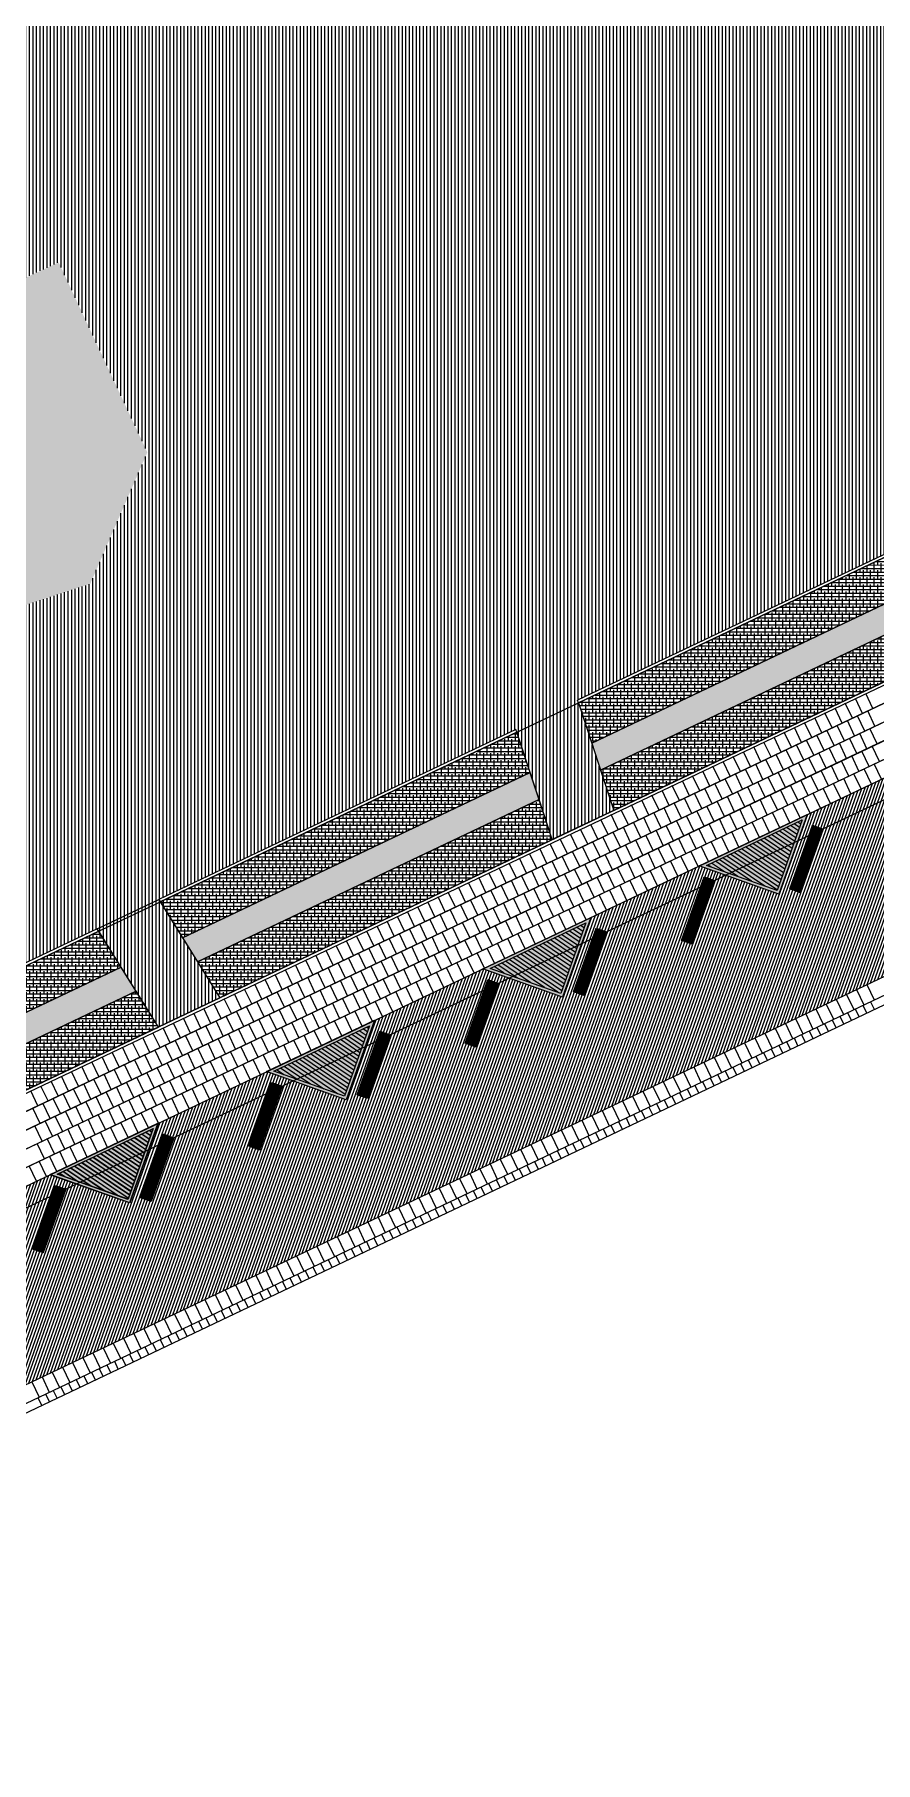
# Model space of a CAD drawing. Header units: metres. Extents: x 679599 to 680028, y 2748524 to 2748840.
# Drawn here: x 679694.9 to 679724.7, y 2748523.6 to 2748584.9 of the extents above; entities that cross this region are included whole.
import ezdxf

# ---------------------------------------------------------------- set-up
doc = ezdxf.new("R2010")
doc.units = ezdxf.units.M
doc.header["$LTSCALE"] = 5
doc.layers.add('00-AUX', color=2, linetype='Continuous', plot=False)
doc.layers.add('00-AUX Tree Pit', color=2, linetype='Continuous', plot=False)
for name, color, linetype, lineweight, plot in [('02-L-B-Barrier Curb', 210, 'Continuous', 5, False), ('02-L-B-Channel', 140, 'Continuous', 5, False), ('02-L-B-Curb', 11, 'Continuous', 5, False)]:
    doc.layers.add(name, color=color, linetype=linetype, lineweight=lineweight, plot=plot)
doc.layers.add('02-L-B-Flat Bar', color=181, linetype='Continuous', lineweight=5)
doc.layers.add('04-BK-Tree Pit', color=6, linetype='Continuous', lineweight=5)
for name, color, linetype, lineweight, true_color in [('02-L-Joints-Paviment_07_Precast Concrete Blocks 60X40', 7, 'Continuous', 5, 0x999999), ('03-TR-Pavement_02_Sealed Gravel', 7, 'Continuous', 5, 0x38321e), ('03-TR-Pavement_06_Concrete Slab in situ', 7, 'Continuous', 9, 0xf7f7f7), ('03-TR-Pavement_07_Precast Concrete Blocks 20X10', 7, 'Continuous', 5, 0x999999), ('03-TR-Pavement_07_Precast Concrete Blocks 60X40', 7, 'Continuous', 5, 0x999999), ('03-TR-Pavement_07_Precast irregular Concrete Blocks', 7, 'Continuous', 5, 0xb3b3b3)]:
    doc.layers.add(name, color=color, linetype=linetype, lineweight=lineweight, true_color=true_color)
doc.layers.add('03-TR-Pavement_00_Dry Swale', color=7, linetype='Continuous', true_color=0x6e5d3a)
doc.layers.add('03-TR-Tree Pit_White', color=7, linetype='Continuous', true_color=0xfcfcfc)
doc.layers.add('03-TR-Tree Pit_Green', color=46, linetype='Continuous')
pattern_1 = [(90, (652974.11672, 2717198.73223), (-0.1247775, 0), [])]

# ---------------------------------------------------------------- blocks, each defined once
blk = doc.blocks.new('*U3')
at = {"layer": '02-L-B-Channel'}
blk.add_lwpolyline([(0, -0.301), (0, 0)], dxfattribs=at)
blk = doc.blocks.new('*U4')
at = {"layer": '02-L-B-Channel', "color": 0, "linetype": 'ByBlock', "lineweight": -2, "transparency": 16777216, "rotation": 205.4480529310802}
for p in [(679723.865, 2748549.924), (679724.136, 2748550.053), (679724.406, 2748550.182), (679724.677, 2748550.31), (679722.51, 2748549.279), (679722.781, 2748549.408), (679723.052, 2748549.537), (679723.323, 2748549.666), (679723.594, 2748549.795), (679721.156, 2748548.635), (679721.427, 2748548.764), (679721.697, 2748548.892), (679721.968, 2748549.021), (679722.239, 2748549.15), (679719.801, 2748547.99), (679720.072, 2748548.119), (679720.343, 2748548.248), (679720.614, 2748548.377), (679720.885, 2748548.506), (679718.718, 2748547.474), (679718.989, 2748547.603), (679719.259, 2748547.732), (679719.53, 2748547.861), (679717.363, 2748546.83), (679717.634, 2748546.959), (679717.905, 2748547.088), (679718.176, 2748547.217), (679718.447, 2748547.346), (679716.009, 2748546.185), (679716.28, 2748546.314), (679716.551, 2748546.443), (679716.821, 2748546.572), (679717.092, 2748546.701), (679714.654, 2748545.541), (679714.925, 2748545.67), (679715.196, 2748545.799), (679715.467, 2748545.928), (679715.738, 2748546.056), (679713.571, 2748545.025), (679713.842, 2748545.154), (679714.112, 2748545.283), (679714.383, 2748545.412), (679712.216, 2748544.381), (679712.487, 2748544.51), (679712.758, 2748544.638), (679713.029, 2748544.767), (679713.3, 2748544.896), (679710.862, 2748543.736), (679711.133, 2748543.865), (679711.404, 2748543.994), (679711.674, 2748544.123), (679711.945, 2748544.252), (679709.507, 2748543.092), (679709.778, 2748543.22), (679710.049, 2748543.349), (679710.32, 2748543.478), (679710.591, 2748543.607), (679708.424, 2748542.576), (679708.695, 2748542.705), (679708.966, 2748542.834), (679709.236, 2748542.963), (679707.069, 2748541.931), (679707.34, 2748542.06), (679707.611, 2748542.189), (679707.882, 2748542.318), (679708.153, 2748542.447), (679705.715, 2748541.287), (679705.986, 2748541.416), (679706.257, 2748541.545), (679706.527, 2748541.674), (679706.798, 2748541.802), (679704.36, 2748540.642), (679704.631, 2748540.771), (679704.902, 2748540.9), (679705.173, 2748541.029), (679705.444, 2748541.158), (679703.277, 2748540.127), (679703.548, 2748540.256), (679703.819, 2748540.385), (679704.089, 2748540.513), (679701.922, 2748539.482), (679702.193, 2748539.611), (679702.464, 2748539.74), (679702.735, 2748539.869), (679703.006, 2748539.998), (679700.568, 2748538.838), (679700.839, 2748538.967), (679701.11, 2748539.095), (679701.381, 2748539.224), (679701.651, 2748539.353), (679699.213, 2748538.193), (679699.484, 2748538.322), (679699.755, 2748538.451), (679700.026, 2748538.58), (679700.297, 2748538.709), (679697.859, 2748537.549), (679698.13, 2748537.677), (679698.401, 2748537.806), (679698.672, 2748537.935), (679698.943, 2748538.064), (679696.775, 2748537.033), (679697.046, 2748537.162), (679697.317, 2748537.291), (679697.588, 2748537.42), (679695.421, 2748536.388), (679695.692, 2748536.517), (679695.963, 2748536.646), (679696.234, 2748536.775), (679696.504, 2748536.904), (679695.15, 2748536.259)]:
    blk.add_blockref('*U3', p, dxfattribs=at)
blk = doc.blocks.new('Alcorque Parking 8m2')
at = {"layer": '03-TR-Tree Pit_Green', "ltscale": 0.3}
h = blk.add_hatch(dxfattribs=at)
h.set_pattern_fill('ANSI31', color=256, scale=0.04, angle=40)
h.set_pattern_definition([(85, (-679726.04474, -2748720.75428), (-0.1265167266577, 0.011068779329), [])])
h.paths.add_polyline_path([(-1.079, -0.384), (2.316, 1.231), (-0.189, 2.121)])
at = {"layer": '03-TR-Tree Pit_White'}
h = blk.add_hatch(color=256, dxfattribs=at)
h.dxf.hatch_style = 1
h.paths.add_polyline_path([(-1.254, -0.578), (2.577, 1.245), (-0.25, 2.249)])
at = {"layer": '02-L-B-Curb'}
blk.add_lwpolyline([(2.577, 1.245), (-0.25, 2.249), (-1.254, -0.578)], close=True, dxfattribs=at)
at = {"layer": '02-L-B-Curb', "color": 6}
blk.add_lwpolyline([(2.316, 1.231), (-0.189, 2.121), (-1.079, -0.384)], close=True, dxfattribs=at)
blk = doc.blocks.new('*U27')
at = {"layer": '02-L-Joints-Paviment_07_Precast Concrete Blocks 60X40'}
blk.add_line((0, -0.6), (0, 0), dxfattribs=at)
blk = doc.blocks.new('*U28')
at = {"layer": '02-L-Joints-Paviment_07_Precast Concrete Blocks 60X40', "color": 0, "linetype": 'ByBlock', "lineweight": -2, "transparency": 16777216, "rotation": 205.44819555251}
for p in [(679723.957, 2748550.3), (679724.318, 2748550.472), (679724.679, 2748550.644), (679722.512, 2748549.612), (679722.873, 2748549.784), (679723.234, 2748549.956), (679723.595, 2748550.128), (679721.428, 2748549.097), (679721.79, 2748549.269), (679722.151, 2748549.44), (679719.984, 2748548.409), (679720.345, 2748548.581), (679720.706, 2748548.753), (679721.067, 2748548.925), (679718.539, 2748547.722), (679718.9, 2748547.894), (679719.261, 2748548.065), (679719.622, 2748548.237), (679717.455, 2748547.206), (679717.816, 2748547.378), (679718.178, 2748547.55), (679716.011, 2748546.519), (679716.372, 2748546.69), (679716.733, 2748546.862), (679717.094, 2748547.034), (679714.927, 2748546.003), (679715.288, 2748546.175), (679715.649, 2748546.347), (679713.482, 2748545.315), (679713.843, 2748545.487), (679714.205, 2748545.659), (679714.566, 2748545.831), (679712.399, 2748544.8), (679712.76, 2748544.972), (679713.121, 2748545.144), (679710.954, 2748544.112), (679711.315, 2748544.284), (679711.676, 2748544.456), (679712.037, 2748544.628), (679709.509, 2748543.425), (679709.87, 2748543.597), (679710.231, 2748543.769), (679710.593, 2748543.94), (679708.426, 2748542.909), (679708.787, 2748543.081), (679709.148, 2748543.253), (679706.981, 2748542.222), (679707.342, 2748542.393), (679707.703, 2748542.565), (679708.064, 2748542.737), (679705.897, 2748541.706), (679706.258, 2748541.878), (679706.62, 2748542.05), (679704.452, 2748541.018), (679704.814, 2748541.19), (679705.175, 2748541.362), (679705.536, 2748541.534), (679703.369, 2748540.503), (679703.73, 2748540.675), (679704.091, 2748540.847), (679701.924, 2748539.815), (679702.285, 2748539.987), (679702.646, 2748540.159), (679703.008, 2748540.331), (679700.479, 2748539.128), (679700.841, 2748539.3), (679701.202, 2748539.472), (679701.563, 2748539.643), (679699.396, 2748538.612), (679699.757, 2748538.784), (679700.118, 2748538.956), (679697.951, 2748537.925), (679698.312, 2748538.097), (679698.673, 2748538.268), (679699.035, 2748538.44), (679696.867, 2748537.409), (679697.229, 2748537.581), (679697.59, 2748537.753), (679695.423, 2748536.722), (679695.784, 2748536.893), (679696.145, 2748537.065), (679696.506, 2748537.237), (679695.062, 2748536.55)]:
    blk.add_blockref('*U27', p, dxfattribs=at)
blk = doc.blocks.new('Piece Parking')
blk.add_wipeout([(-1.7, 0.2), (-1.7, -0.2), (0.7, -0.2), (0.7, 0.2)])
at = {"layer": '03-TR-Pavement_07_Precast irregular Concrete Blocks'}
h = blk.add_hatch(dxfattribs=at)
h.set_pattern_fill('ANSI31', color=256, scale=0.01, angle=135)
h.paths.add_polyline_path([(-1.7, 0.2), (0.7, 0.2), (0.7, -0.2), (-1.7, -0.2)])
blk.add_lwpolyline([(-1.7, 0.2), (0.7, 0.2), (0.7, -0.2), (-1.7, -0.2)], close=True)
at = {"layer": '02-L-Joints-Paviment_07_Precast Concrete Blocks 60X40'}
for points in [[(-1.1, 0.2), (-1.1, -0.2)], [(-0.5, 0.2), (-0.5, -0.2)], [(0.1, 0.2), (0.1, -0.2)]]:
    blk.add_lwpolyline(points, dxfattribs=at)
blk = doc.blocks.new('*U46')
at = {"rotation": 44.98940089342743}
blk.add_blockref('Piece Parking', (0.539, -0.362), dxfattribs=at)
blk = doc.blocks.new('*U47')
at = {"layer": '02-L-B-Barrier Curb', "color": 0, "linetype": 'ByBlock', "lineweight": -2, "transparency": 16777216, "rotation": 25.44814092405828}
for p in [(679721.803, 2748556.212), (679717.966, 2748554.386), (679714.128, 2748552.56), (679710.29, 2748550.734), (679706.453, 2748548.908), (679702.615, 2748547.081), (679698.777, 2748545.255), (679694.94, 2748543.429)]:
    blk.add_blockref('*U46', p, dxfattribs=at)

msp = doc.modelspace()

# ---------------------------------------------------------------- hatches: boundary and pattern name
at = {"layer": '03-TR-Pavement_00_Dry Swale', "ltscale": 0.3, "true_color": 0xb29c70}
h = msp.add_hatch(dxfattribs=at)
h.set_pattern_fill('ANSI38', color=33, scale=0.0393, angle=315)
h.paths.add_polyline_path([(679698.5, 2748550.956), (679697.969, 2748551.81), (679687.712, 2748546.929), (679688.459, 2748546.179)])
h.paths.add_polyline_path([(679712.795, 2748557.759), (679712.479, 2748558.715), (679700.15, 2748552.848), (679700.681, 2748551.994)])
h.paths.add_polyline_path([(679729.201, 2748565.566), (679728.669, 2748566.419), (679714.664, 2748559.755), (679714.979, 2748558.798)])
h.paths.add_polyline_path([(679744.551, 2748572.87), (679744.02, 2748573.724), (679730.85, 2748567.457), (679731.382, 2748566.603)])
h.paths.add_polyline_path([(679758.565, 2748579.539), (679757.934, 2748580.346), (679746.201, 2748574.762), (679746.732, 2748573.908)])
at = {"layer": '03-TR-Pavement_00_Dry Swale', "ltscale": 0.3}
h = msp.add_hatch(dxfattribs=at)
h.set_pattern_fill('ANSI38', color=256, scale=0.0393, angle=315)
h.paths.add_polyline_path([(679714.664, 2748559.755), (679728.669, 2748566.419), (679727.876, 2748567.694), (679714.192, 2748561.182)])
h.paths.add_polyline_path([(679729.201, 2748565.566), (679714.979, 2748558.798), (679715.451, 2748557.371), (679729.994, 2748564.292)])
h = msp.add_hatch(dxfattribs=at)
h.set_pattern_fill('ANSI38', color=256, scale=0.0393, angle=315)
h.paths.add_polyline_path([(679712.795, 2748557.759), (679700.681, 2748551.994), (679701.474, 2748550.72), (679713.266, 2748556.332)])
h.paths.add_polyline_path([(679700.15, 2748552.848), (679712.479, 2748558.715), (679712.008, 2748560.143), (679699.356, 2748554.123)])
h = msp.add_hatch(dxfattribs=at)
h.set_pattern_fill('ANSI38', color=256, scale=0.0393, angle=315)
h.paths.add_polyline_path([(679687.712, 2748546.929), (679697.969, 2748551.81), (679697.175, 2748553.085), (679685.742, 2748547.645), (679687.861, 2748544.242), (679699.293, 2748549.682), (679698.5, 2748550.956), (679688.459, 2748546.179)])
at = {"layer": '03-TR-Pavement_02_Sealed Gravel', "linetype": 'Continuous'}
h = msp.add_hatch(dxfattribs=at)
h.set_pattern_fill('ANSI31', color=256, scale=0.0393, angle=45)
h.set_pattern_definition(pattern_1)
h.paths.add_polyline_path([(679677.201, 2748573.555), (679683.041, 2748573.777), (679687.329, 2748576.176), (679693.395, 2748575.721), (679695.755, 2748576.821), (679698.899, 2748570.077), (679696.876, 2748565.409), (679691.299, 2748563.582), (679690.559, 2748563.185), (679688.204, 2748561.07), (679682.247, 2748562.313), (679677.021, 2748573.467)])
h.paths.add_polyline_path([(679758.64, 2748582.443), (679748.157, 2748599.32), (679704.653, 2748591.943), (679666.232, 2748578.973), (679685.689, 2748547.73)])
h = msp.add_hatch(dxfattribs=at)
h.set_pattern_fill('ANSI31', color=256, scale=0.0393, angle=45)
h.set_pattern_definition(pattern_1)
h.paths.add_polyline_path([(679711.976, 2748560.239), (679714.161, 2748561.278), (679715.451, 2748557.371), (679713.266, 2748556.332)])
h = msp.add_hatch(dxfattribs=at)
h.set_pattern_fill('ANSI31', color=256, scale=0.0393, angle=45)
h.set_pattern_definition(pattern_1)
h.paths.add_polyline_path([(679697.122, 2748553.17), (679699.303, 2748554.208), (679701.474, 2748550.72), (679699.293, 2748549.682)])
at = {"layer": '03-TR-Pavement_06_Concrete Slab in situ', "linetype": 'Continuous'}
h = msp.add_hatch(color=256, dxfattribs=at)
h.dxf.hatch_style = 1
h.paths.add_polyline_path([(679698.899, 2748570.077), (679695.755, 2748576.821), (679693.395, 2748575.721), (679687.329, 2748576.176), (679683.041, 2748573.777), (679677.201, 2748573.555), (679677.021, 2748573.467), (679682.247, 2748562.313), (679688.204, 2748561.07), (679690.559, 2748563.185), (679691.299, 2748563.582), (679696.876, 2748565.409)])
at = {"layer": '03-TR-Pavement_07_Precast Concrete Blocks 20X10'}
h = msp.add_hatch(dxfattribs=at)
h.set_pattern_fill('ANSI31', color=256, scale=0.0315, angle=25.5)
h.set_pattern_definition([(70.5, (0, 0), (-0.094275932128, 0.033384858509), [])])
h.paths.add_polyline_path([(679676.974, 2748528.606), (679675.178, 2748532.381), (679676.209, 2748535.285), (679680.101, 2748537.142), (679682.928, 2748536.138), (679683.932, 2748538.965), (679687.777, 2748540.795), (679690.604, 2748539.791), (679691.608, 2748542.618), (679695.453, 2748544.447), (679698.281, 2748543.443), (679699.284, 2748546.271), (679703.122, 2748548.097), (679705.955, 2748547.096), (679706.96, 2748549.923), (679710.804, 2748551.752), (679713.537, 2748550.782), (679713.631, 2748550.749), (679714.635, 2748553.575), (679718.48, 2748555.405), (679721.306, 2748554.401), (679722.311, 2748557.228), (679726.155, 2748559.057), (679728.987, 2748558.052), (679729.991, 2748560.877), (679733.836, 2748562.707), (679736.662, 2748561.703), (679737.666, 2748564.53), (679741.505, 2748566.362), (679744.333, 2748565.358), (679745.341, 2748568.182), (679749.186, 2748570.012), (679752.007, 2748569.011), (679753.031, 2748571.842), (679756.853, 2748573.661), (679759.68, 2748572.657), (679760.684, 2748575.483), (679764.527, 2748577.312), (679767.41, 2748576.278), (679769.209, 2748572.498)])

# ---------------------------------------------------------------- linework, layer by layer
at = {"layer": '00-AUX'}
for points in [[(679687.892, 2748543.501), (679775.562, 2748585.22)], [(679688.149, 2748542.96), (679776.001, 2748584.764)], [(679688.407, 2748542.418), (679776.078, 2748584.137)], [(679688.665, 2748541.876), (679776.155, 2748583.509)], [(679688.923, 2748541.334), (679776.593, 2748583.053)], [(679675.752, 2748534.298), (679765.435, 2748576.975)], [(679691.913, 2748535.051), (679769.467, 2748571.956)], [(679712.008, 2748560.143), (679714.192, 2748561.182), (679715.451, 2748557.371), (679713.266, 2748556.332), (679712.008, 2748560.143)]]:
    msp.add_lwpolyline(points, dxfattribs=at)
for points in [[(679685.742, 2748547.645), (679687.861, 2748544.242), (679760.807, 2748578.955), (679758.693, 2748582.358), (679685.742, 2748547.645)], [(679714.664, 2748559.755), (679728.669, 2748566.419), (679727.876, 2748567.694), (679714.192, 2748561.182)], [(679729.201, 2748565.566), (679728.669, 2748566.419), (679714.664, 2748559.755), (679714.979, 2748558.798)], [(679729.201, 2748565.566), (679714.979, 2748558.798), (679715.451, 2748557.371), (679729.994, 2748564.292)], [(679712.008, 2748560.143), (679714.192, 2748561.182), (679715.451, 2748557.371), (679713.266, 2748556.332)], [(679700.15, 2748552.848), (679712.479, 2748558.715), (679712.008, 2748560.143), (679699.356, 2748554.123)], [(679712.795, 2748557.759), (679712.479, 2748558.715), (679700.15, 2748552.848), (679700.681, 2748551.994)], [(679712.795, 2748557.759), (679700.681, 2748551.994), (679701.474, 2748550.72), (679713.266, 2748556.332)], [(679697.122, 2748553.17), (679699.303, 2748554.208), (679701.474, 2748550.72), (679699.293, 2748549.682)], [(679687.712, 2748546.929), (679697.969, 2748551.81), (679697.175, 2748553.085), (679685.742, 2748547.645), (679687.861, 2748544.242), (679699.293, 2748549.682), (679698.5, 2748550.956), (679688.459, 2748546.179)], [(679698.5, 2748550.956), (679697.969, 2748551.81), (679687.712, 2748546.929), (679688.459, 2748546.179)]]:
    msp.add_lwpolyline(points, close=True, dxfattribs=at)
at = {"layer": '00-AUX Tree Pit'}
for points in [[(679722.31, 2748557.227), (679721.306, 2748554.4), (679718.479, 2748555.404)], [(679714.634, 2748553.574), (679713.63, 2748550.747), (679710.803, 2748551.752)], [(679706.959, 2748549.922), (679705.955, 2748547.095), (679703.128, 2748548.099)], [(679699.276, 2748546.265), (679698.272, 2748543.438), (679695.445, 2748544.442)], [(679699.284, 2748546.269), (679698.28, 2748543.443), (679695.453, 2748544.447)]]:
    msp.add_lwpolyline(points, close=True, dxfattribs=at)
at = {"layer": '02-L-B-Channel'}
msp.add_lwpolyline([(679668.512, 2748523.584), (680028.077, 2748694.687)], dxfattribs=at)
at = {"layer": '02-L-B-Curb'}
for points in [[(679760.807, 2748578.955), (679687.861, 2748544.242)], [(679687.642, 2748544.027), (679760.86, 2748578.869)], [(679727.824, 2748567.78), (679714.161, 2748561.278)], [(679714.192, 2748561.182), (679727.876, 2748567.694)], [(679714.192, 2748561.182), (679714.161, 2748561.278)], [(679711.976, 2748560.239), (679699.303, 2748554.208)], [(679699.356, 2748554.123), (679712.008, 2748560.143)], [(679712.008, 2748560.143), (679711.976, 2748560.239)], [(679699.356, 2748554.123), (679699.303, 2748554.208)], [(679697.122, 2748553.17), (679685.689, 2748547.73)], [(679697.175, 2748553.085), (679697.122, 2748553.17)], [(679685.742, 2748547.645), (679697.175, 2748553.085)]]:
    msp.add_lwpolyline(points, dxfattribs=at)
at = {"layer": '02-L-B-Flat Bar'}
msp.add_lwpolyline([(679676.209, 2748535.285), (679764.525, 2748577.311)], dxfattribs=at)
at = {"layer": '02-L-Joints-Paviment_07_Precast Concrete Blocks 60X40'}
msp.add_line((679676.974, 2748528.607), (679769.209, 2748572.498), dxfattribs=at)
for points in [[(679723.912, 2748560.641), (679723.659, 2748561.172)], [(679724.273, 2748560.813), (679724.02, 2748561.344)], [(679724.635, 2748560.985), (679724.382, 2748561.516)], [(679722.829, 2748560.126), (679722.576, 2748560.657)], [(679723.19, 2748560.297), (679722.937, 2748560.829)], [(679723.551, 2748560.469), (679723.298, 2748561)], [(679723.989, 2748560.014), (679723.731, 2748560.556)], [(679724.35, 2748560.186), (679724.092, 2748560.728)], [(679724.711, 2748560.358), (679724.454, 2748560.9)], [(679721.384, 2748559.438), (679721.131, 2748559.969)], [(679721.745, 2748559.61), (679721.492, 2748560.141)], [(679722.106, 2748559.782), (679721.853, 2748560.313)], [(679722.467, 2748559.954), (679722.214, 2748560.485)], [(679722.905, 2748559.499), (679722.648, 2748560.04)], [(679723.267, 2748559.67), (679723.009, 2748560.212)], [(679723.628, 2748559.842), (679723.37, 2748560.384)], [(679724.066, 2748559.387), (679723.808, 2748559.929)], [(679724.427, 2748559.559), (679724.169, 2748560.1)], [(679724.788, 2748559.73), (679724.531, 2748560.272)], [(679719.939, 2748558.75), (679719.686, 2748559.282)], [(679720.3, 2748558.922), (679720.047, 2748559.454)], [(679720.661, 2748559.094), (679720.408, 2748559.625)], [(679721.023, 2748559.266), (679720.77, 2748559.797)], [(679721.461, 2748558.811), (679721.203, 2748559.353)], [(679721.822, 2748558.983), (679721.564, 2748559.525)], [(679722.183, 2748559.155), (679721.925, 2748559.697)], [(679722.544, 2748559.327), (679722.286, 2748559.868)], [(679722.982, 2748558.871), (679722.725, 2748559.413)], [(679723.344, 2748559.043), (679723.086, 2748559.585)], [(679723.705, 2748559.215), (679723.447, 2748559.757)], [(679724.143, 2748558.759), (679723.885, 2748559.301)], [(679724.504, 2748558.931), (679724.247, 2748559.473)], [(679724.866, 2748559.103), (679724.608, 2748559.645)], [(679718.855, 2748558.235), (679718.602, 2748558.766)], [(679719.217, 2748558.407), (679718.964, 2748558.938)], [(679719.578, 2748558.579), (679719.325, 2748559.11)], [(679720.377, 2748558.295), (679720.119, 2748558.837)], [(679720.738, 2748558.467), (679720.48, 2748559.009)], [(679721.099, 2748558.639), (679720.842, 2748559.181)], [(679721.538, 2748558.184), (679721.28, 2748558.725)], [(679721.899, 2748558.355), (679721.641, 2748558.897)], [(679722.26, 2748558.527), (679722.002, 2748559.069)], [(679722.621, 2748558.699), (679722.363, 2748559.241)], [(679723.06, 2748558.243), (679722.802, 2748558.785)], [(679723.421, 2748558.415), (679723.163, 2748558.957)], [(679723.782, 2748558.587), (679723.524, 2748559.129)], [(679724.221, 2748558.131), (679723.963, 2748558.673)], [(679724.582, 2748558.303), (679724.324, 2748558.845)], [(679724.943, 2748558.475), (679724.685, 2748559.017)], [(679717.411, 2748557.547), (679717.158, 2748558.079)], [(679717.772, 2748557.719), (679717.519, 2748558.25)], [(679718.133, 2748557.891), (679717.88, 2748558.422)], [(679718.494, 2748558.063), (679718.241, 2748558.594)], [(679718.932, 2748557.608), (679718.674, 2748558.15)], [(679719.293, 2748557.78), (679719.036, 2748558.322)], [(679719.655, 2748557.952), (679719.397, 2748558.494)], [(679720.016, 2748558.124), (679719.758, 2748558.665)], [(679720.454, 2748557.668), (679720.196, 2748558.21)], [(679720.815, 2748557.84), (679720.558, 2748558.382)], [(679721.177, 2748558.012), (679720.919, 2748558.554)], [(679721.615, 2748557.556), (679721.357, 2748558.098)], [(679721.976, 2748557.728), (679721.718, 2748558.27)], [(679722.337, 2748557.9), (679722.079, 2748558.442)], [(679722.698, 2748558.072), (679722.441, 2748558.613)], [(679723.137, 2748557.616), (679722.879, 2748558.157)], [(679723.498, 2748557.787), (679723.24, 2748558.329)], [(679723.859, 2748557.959), (679723.601, 2748558.501)], [(679716.327, 2748557.032), (679716.074, 2748557.563)], [(679716.688, 2748557.204), (679716.435, 2748557.735)], [(679717.05, 2748557.375), (679716.797, 2748557.907)], [(679717.487, 2748556.92), (679717.23, 2748557.462)], [(679717.849, 2748557.092), (679717.591, 2748557.634)], [(679718.21, 2748557.264), (679717.952, 2748557.806)], [(679718.571, 2748557.436), (679718.313, 2748557.978)], [(679719.009, 2748556.981), (679718.752, 2748557.522)], [(679719.371, 2748557.152), (679719.113, 2748557.694)], [(679719.732, 2748557.324), (679719.474, 2748557.866)], [(679720.093, 2748557.496), (679719.835, 2748558.038)], [(679720.531, 2748557.04), (679720.273, 2748557.582)], [(679720.892, 2748557.212), (679720.635, 2748557.754)], [(679721.254, 2748557.384), (679720.996, 2748557.926)], [(679721.692, 2748556.928), (679721.434, 2748557.47)], [(679722.053, 2748557.1), (679721.796, 2748557.642)], [(679722.415, 2748557.272), (679722.157, 2748557.814)], [(679722.776, 2748557.444), (679722.518, 2748557.986)], [(679714.882, 2748556.344), (679714.629, 2748556.875)], [(679715.244, 2748556.516), (679714.991, 2748557.047)], [(679715.605, 2748556.688), (679715.352, 2748557.219)], [(679715.966, 2748556.86), (679715.713, 2748557.391)], [(679716.404, 2748556.405), (679716.146, 2748556.947)], [(679716.765, 2748556.577), (679716.507, 2748557.119)], [(679717.126, 2748556.749), (679716.868, 2748557.29)], [(679717.565, 2748556.293), (679717.307, 2748556.835)], [(679717.926, 2748556.465), (679717.668, 2748557.007)], [(679718.287, 2748556.637), (679718.029, 2748557.179)], [(679718.648, 2748556.809), (679718.39, 2748557.35)], [(679719.087, 2748556.353), (679718.829, 2748556.895)], [(679719.448, 2748556.525), (679719.19, 2748557.067)], [(679719.809, 2748556.697), (679719.551, 2748557.238)], [(679720.17, 2748556.868), (679719.912, 2748557.41)], [(679720.609, 2748556.412), (679720.351, 2748556.954)], [(679720.97, 2748556.584), (679720.712, 2748557.126)], [(679721.331, 2748556.756), (679721.073, 2748557.298)], [(679713.799, 2748555.829), (679713.546, 2748556.36)], [(679714.16, 2748556), (679713.907, 2748556.532)], [(679714.521, 2748556.172), (679714.268, 2748556.704)], [(679714.959, 2748555.717), (679714.701, 2748556.259)], [(679715.32, 2748555.889), (679715.063, 2748556.431)], [(679715.682, 2748556.061), (679715.424, 2748556.603)], [(679716.043, 2748556.233), (679715.785, 2748556.775)], [(679716.481, 2748555.777), (679716.223, 2748556.319)], [(679716.842, 2748555.949), (679716.584, 2748556.491)], [(679717.203, 2748556.121), (679716.946, 2748556.663)], [(679718.003, 2748555.837), (679717.745, 2748556.379)], [(679718.364, 2748556.009), (679718.106, 2748556.551)], [(679718.725, 2748556.181), (679718.468, 2748556.723)], [(679719.164, 2748555.725), (679718.906, 2748556.267)], [(679719.525, 2748555.897), (679719.267, 2748556.439)], [(679719.886, 2748556.069), (679719.628, 2748556.61)], [(679720.247, 2748556.241), (679719.99, 2748556.782)], [(679712.354, 2748555.141), (679712.101, 2748555.672)], [(679712.715, 2748555.313), (679712.462, 2748555.844)], [(679713.076, 2748555.485), (679712.823, 2748556.016)], [(679713.438, 2748555.657), (679713.185, 2748556.188)], [(679713.876, 2748555.202), (679713.618, 2748555.744)], [(679714.237, 2748555.374), (679713.979, 2748555.915)], [(679714.598, 2748555.546), (679714.34, 2748556.087)], [(679715.036, 2748555.09), (679714.778, 2748555.632)], [(679715.397, 2748555.262), (679715.14, 2748555.804)], [(679715.759, 2748555.434), (679715.501, 2748555.975)], [(679716.12, 2748555.606), (679715.862, 2748556.147)], [(679716.558, 2748555.15), (679716.3, 2748555.692)], [(679716.919, 2748555.322), (679716.662, 2748555.863)], [(679717.281, 2748555.493), (679717.023, 2748556.035)], [(679717.642, 2748555.665), (679717.384, 2748556.207)], [(679718.08, 2748555.209), (679717.822, 2748555.751)], [(679718.441, 2748555.381), (679718.184, 2748555.923)], [(679718.803, 2748555.553), (679718.545, 2748556.095)], [(679711.27, 2748554.625), (679711.017, 2748555.157)], [(679711.632, 2748554.797), (679711.379, 2748555.329)], [(679711.993, 2748554.969), (679711.74, 2748555.5)], [(679712.431, 2748554.514), (679712.173, 2748555.056)], [(679712.792, 2748554.686), (679712.534, 2748555.228)], [(679713.153, 2748554.858), (679712.895, 2748555.4)], [(679713.514, 2748555.03), (679713.257, 2748555.572)], [(679713.953, 2748554.574), (679713.695, 2748555.116)], [(679714.314, 2748554.746), (679714.056, 2748555.288)], [(679714.675, 2748554.918), (679714.417, 2748555.46)], [(679715.113, 2748554.462), (679714.856, 2748555.004)], [(679715.475, 2748554.634), (679715.217, 2748555.176)], [(679715.836, 2748554.806), (679715.578, 2748555.348)], [(679716.197, 2748554.978), (679715.939, 2748555.52)], [(679716.636, 2748554.522), (679716.378, 2748555.064)], [(679716.997, 2748554.694), (679716.739, 2748555.235)], [(679717.358, 2748554.866), (679717.1, 2748555.407)], [(679717.719, 2748555.037), (679717.461, 2748555.579)], [(679709.826, 2748553.938), (679709.573, 2748554.469)], [(679710.187, 2748554.11), (679709.934, 2748554.641)], [(679710.548, 2748554.282), (679710.295, 2748554.813)], [(679710.909, 2748554.454), (679710.656, 2748554.985)], [(679711.347, 2748553.999), (679711.089, 2748554.54)], [(679711.708, 2748554.171), (679711.451, 2748554.712)], [(679712.07, 2748554.342), (679711.812, 2748554.884)], [(679712.508, 2748553.887), (679712.25, 2748554.429)], [(679712.869, 2748554.059), (679712.611, 2748554.6)], [(679713.23, 2748554.231), (679712.972, 2748554.772)], [(679713.591, 2748554.402), (679713.334, 2748554.944)], [(679714.03, 2748553.947), (679713.772, 2748554.488)], [(679714.391, 2748554.118), (679714.133, 2748554.66)], [(679714.752, 2748554.29), (679714.494, 2748554.832)], [(679715.191, 2748553.834), (679714.933, 2748554.376)], [(679715.552, 2748554.006), (679715.294, 2748554.548)], [(679715.913, 2748554.178), (679715.655, 2748554.72)], [(679716.274, 2748554.35), (679716.017, 2748554.892)], [(679708.381, 2748553.25), (679708.13, 2748553.777)], [(679708.742, 2748553.422), (679708.491, 2748553.949)], [(679709.103, 2748553.594), (679708.853, 2748554.121)], [(679709.465, 2748553.766), (679709.212, 2748554.297)], [(679709.902, 2748553.311), (679709.645, 2748553.853)], [(679710.264, 2748553.483), (679710.006, 2748554.025)], [(679710.625, 2748553.655), (679710.367, 2748554.197)], [(679710.986, 2748553.827), (679710.728, 2748554.369)], [(679711.424, 2748553.371), (679711.167, 2748553.913)], [(679711.786, 2748553.543), (679711.528, 2748554.085)], [(679712.147, 2748553.715), (679711.889, 2748554.257)], [(679712.585, 2748553.259), (679712.327, 2748553.801)], [(679712.946, 2748553.431), (679712.688, 2748553.973)], [(679713.307, 2748553.603), (679713.05, 2748554.145)], [(679713.669, 2748553.775), (679713.411, 2748554.317)], [(679714.107, 2748553.319), (679713.849, 2748553.86)], [(679714.468, 2748553.491), (679714.211, 2748554.032)], [(679714.83, 2748553.662), (679714.572, 2748554.204)], [(679707.297, 2748552.735), (679707.047, 2748553.261)], [(679707.659, 2748552.907), (679707.408, 2748553.433)], [(679708.02, 2748553.079), (679707.769, 2748553.605)], [(679708.458, 2748552.624), (679708.2, 2748553.165)], [(679708.819, 2748552.796), (679708.561, 2748553.337)], [(679709.18, 2748552.967), (679708.922, 2748553.509)], [(679709.541, 2748553.139), (679709.283, 2748553.681)], [(679709.98, 2748552.684), (679709.722, 2748553.225)], [(679710.341, 2748552.856), (679710.083, 2748553.397)], [(679710.702, 2748553.027), (679710.444, 2748553.569)], [(679711.063, 2748553.199), (679710.805, 2748553.741)], [(679711.502, 2748552.743), (679711.244, 2748553.285)], [(679711.863, 2748552.915), (679711.605, 2748553.457)], [(679712.224, 2748553.087), (679711.966, 2748553.629)], [(679712.662, 2748552.631), (679712.405, 2748553.173)], [(679713.024, 2748552.803), (679712.766, 2748553.345)], [(679713.385, 2748552.975), (679713.127, 2748553.517)], [(679713.746, 2748553.147), (679713.488, 2748553.689)], [(679705.853, 2748552.047), (679705.602, 2748552.574)], [(679706.214, 2748552.219), (679705.963, 2748552.746)], [(679706.575, 2748552.391), (679706.324, 2748552.918)], [(679706.936, 2748552.563), (679706.685, 2748553.089)], [(679707.374, 2748552.108), (679707.116, 2748552.65)], [(679707.735, 2748552.28), (679707.477, 2748552.822)], [(679708.096, 2748552.452), (679707.839, 2748552.994)], [(679708.535, 2748551.996), (679708.277, 2748552.538)], [(679708.896, 2748552.168), (679708.638, 2748552.71)], [(679709.257, 2748552.34), (679708.999, 2748552.882)], [(679709.618, 2748552.512), (679709.361, 2748553.054)], [(679710.057, 2748552.056), (679709.799, 2748552.598)], [(679710.418, 2748552.228), (679710.16, 2748552.77)], [(679710.779, 2748552.4), (679710.521, 2748552.941)], [(679711.14, 2748552.572), (679710.883, 2748553.113)], [(679711.579, 2748552.116), (679711.321, 2748552.657)], [(679711.94, 2748552.287), (679711.682, 2748552.829)], [(679712.301, 2748552.459), (679712.043, 2748553.001)], [(679704.769, 2748551.532), (679704.518, 2748552.058)], [(679705.13, 2748551.704), (679704.879, 2748552.23)], [(679705.491, 2748551.875), (679705.241, 2748552.402)], [(679705.929, 2748551.421), (679705.672, 2748551.962)], [(679706.291, 2748551.592), (679706.033, 2748552.134)], [(679706.652, 2748551.764), (679706.394, 2748552.306)], [(679707.013, 2748551.936), (679706.755, 2748552.478)], [(679707.451, 2748551.481), (679707.193, 2748552.022)], [(679707.812, 2748551.652), (679707.555, 2748552.194)], [(679708.174, 2748551.824), (679707.916, 2748552.366)], [(679708.973, 2748551.54), (679708.715, 2748552.082)], [(679709.334, 2748551.712), (679709.077, 2748552.254)], [(679709.696, 2748551.884), (679709.438, 2748552.426)], [(679710.134, 2748551.428), (679709.876, 2748551.97)], [(679710.495, 2748551.6), (679710.237, 2748552.142)], [(679710.856, 2748551.772), (679710.599, 2748552.314)], [(679711.218, 2748551.944), (679710.96, 2748552.485)], [(679703.324, 2748550.844), (679703.074, 2748551.371)], [(679703.685, 2748551.016), (679703.435, 2748551.543)], [(679704.047, 2748551.188), (679703.796, 2748551.714)], [(679704.408, 2748551.36), (679704.157, 2748551.886)], [(679704.846, 2748550.905), (679704.588, 2748551.447)], [(679705.207, 2748551.077), (679704.949, 2748551.619)], [(679705.568, 2748551.249), (679705.31, 2748551.791)], [(679706.006, 2748550.793), (679705.749, 2748551.335)], [(679706.368, 2748550.965), (679706.11, 2748551.507)], [(679706.729, 2748551.137), (679706.471, 2748551.679)], [(679707.09, 2748551.309), (679706.832, 2748551.85)], [(679707.528, 2748550.853), (679707.271, 2748551.395)], [(679707.89, 2748551.025), (679707.632, 2748551.566)], [(679708.251, 2748551.197), (679707.993, 2748551.738)], [(679708.612, 2748551.368), (679708.354, 2748551.91)], [(679709.051, 2748550.912), (679708.793, 2748551.454)], [(679709.412, 2748551.084), (679709.154, 2748551.626)], [(679709.773, 2748551.256), (679709.515, 2748551.798)], [(679702.241, 2748550.328), (679701.99, 2748550.855)], [(679702.602, 2748550.5), (679702.351, 2748551.027)], [(679702.963, 2748550.672), (679702.712, 2748551.199)], [(679703.401, 2748550.217), (679703.143, 2748550.759)], [(679703.762, 2748550.389), (679703.504, 2748550.931)], [(679704.123, 2748550.561), (679703.866, 2748551.103)], [(679704.485, 2748550.733), (679704.227, 2748551.275)], [(679704.923, 2748550.277), (679704.665, 2748550.819)], [(679705.284, 2748550.449), (679705.026, 2748550.991)], [(679705.645, 2748550.621), (679705.387, 2748551.163)], [(679706.084, 2748550.165), (679705.826, 2748550.707)], [(679706.445, 2748550.337), (679706.187, 2748550.879)], [(679706.806, 2748550.509), (679706.548, 2748551.051)], [(679707.167, 2748550.681), (679706.909, 2748551.223)], [(679707.606, 2748550.225), (679707.348, 2748550.767)], [(679707.967, 2748550.397), (679707.709, 2748550.939)], [(679708.328, 2748550.569), (679708.07, 2748551.11)], [(679708.689, 2748550.741), (679708.432, 2748551.282)], [(679700.796, 2748549.641), (679700.545, 2748550.168)], [(679701.157, 2748549.813), (679700.906, 2748550.339)], [(679701.518, 2748549.985), (679701.268, 2748550.511)], [(679701.88, 2748550.157), (679701.629, 2748550.683)], [(679702.317, 2748549.702), (679702.06, 2748550.244)], [(679702.679, 2748549.874), (679702.421, 2748550.416)], [(679703.04, 2748550.046), (679702.782, 2748550.587)], [(679703.478, 2748549.59), (679703.22, 2748550.132)], [(679703.839, 2748549.762), (679703.582, 2748550.304)], [(679704.201, 2748549.934), (679703.943, 2748550.475)], [(679704.562, 2748550.106), (679704.304, 2748550.647)], [(679705, 2748549.65), (679704.742, 2748550.191)], [(679705.361, 2748549.822), (679705.103, 2748550.363)], [(679705.722, 2748549.993), (679705.465, 2748550.535)], [(679706.522, 2748549.709), (679706.264, 2748550.251)], [(679706.883, 2748549.881), (679706.626, 2748550.423)], [(679707.245, 2748550.053), (679706.987, 2748550.595)], [(679699.351, 2748548.953), (679699.1, 2748549.48)], [(679699.712, 2748549.125), (679699.462, 2748549.652)], [(679700.074, 2748549.297), (679699.823, 2748549.824)], [(679700.435, 2748549.469), (679700.184, 2748549.996)], [(679700.873, 2748549.014), (679700.615, 2748549.556)], [(679701.234, 2748549.186), (679700.976, 2748549.728)], [(679701.595, 2748549.358), (679701.337, 2748549.9)], [(679701.956, 2748549.53), (679701.698, 2748550.072)], [(679702.395, 2748549.074), (679702.137, 2748549.616)], [(679702.756, 2748549.246), (679702.498, 2748549.788)], [(679703.117, 2748549.418), (679702.859, 2748549.96)], [(679703.555, 2748548.962), (679703.298, 2748549.504)], [(679703.917, 2748549.134), (679703.659, 2748549.676)], [(679704.278, 2748549.306), (679704.02, 2748549.848)], [(679704.639, 2748549.478), (679704.381, 2748550.02)], [(679705.077, 2748549.022), (679704.82, 2748549.564)], [(679705.439, 2748549.194), (679705.181, 2748549.735)], [(679705.8, 2748549.365), (679705.542, 2748549.907)], [(679706.161, 2748549.537), (679705.903, 2748550.079)], [(679698.268, 2748548.438), (679698.017, 2748548.964)], [(679698.629, 2748548.61), (679698.378, 2748549.136)], [(679698.99, 2748548.782), (679698.739, 2748549.308)], [(679699.428, 2748548.327), (679699.17, 2748548.869)], [(679699.789, 2748548.499), (679699.531, 2748549.041)], [(679700.15, 2748548.671), (679699.892, 2748549.212)], [(679700.511, 2748548.843), (679700.254, 2748549.384)], [(679700.95, 2748548.387), (679700.692, 2748548.929)], [(679701.311, 2748548.559), (679701.053, 2748549.1)], [(679701.672, 2748548.731), (679701.414, 2748549.272)], [(679702.033, 2748548.902), (679701.776, 2748549.444)], [(679702.472, 2748548.447), (679702.214, 2748548.988)], [(679702.833, 2748548.618), (679702.575, 2748549.16)], [(679703.194, 2748548.79), (679702.936, 2748549.332)], [(679703.633, 2748548.334), (679703.375, 2748548.876)], [(679703.994, 2748548.506), (679703.736, 2748549.048)], [(679704.355, 2748548.678), (679704.097, 2748549.22)], [(679704.716, 2748548.85), (679704.458, 2748549.392)], [(679696.823, 2748547.75), (679696.572, 2748548.277)], [(679697.184, 2748547.922), (679696.933, 2748548.449)], [(679697.545, 2748548.094), (679697.294, 2748548.621)], [(679697.906, 2748548.266), (679697.656, 2748548.793)], [(679698.344, 2748547.811), (679698.086, 2748548.353)], [(679698.705, 2748547.983), (679698.448, 2748548.525)], [(679699.067, 2748548.155), (679698.809, 2748548.697)], [(679699.866, 2748547.871), (679699.608, 2748548.413)], [(679700.227, 2748548.043), (679699.97, 2748548.585)], [(679700.589, 2748548.215), (679700.331, 2748548.757)], [(679701.027, 2748547.759), (679700.769, 2748548.301)], [(679701.388, 2748547.931), (679701.13, 2748548.473)], [(679701.749, 2748548.103), (679701.492, 2748548.645)], [(679702.111, 2748548.275), (679701.853, 2748548.816)], [(679702.549, 2748547.819), (679702.291, 2748548.36)], [(679702.91, 2748547.99), (679702.652, 2748548.532)], [(679703.271, 2748548.162), (679703.014, 2748548.704)], [(679695.739, 2748547.235), (679695.489, 2748547.761)], [(679696.101, 2748547.407), (679695.85, 2748547.933)], [(679696.462, 2748547.578), (679696.211, 2748548.105)], [(679696.899, 2748547.124), (679696.642, 2748547.666)], [(679697.261, 2748547.296), (679697.003, 2748547.837)], [(679697.622, 2748547.468), (679697.364, 2748548.009)], [(679697.983, 2748547.639), (679697.725, 2748548.181)], [(679698.421, 2748547.184), (679698.164, 2748547.725)], [(679698.783, 2748547.356), (679698.525, 2748547.897)], [(679699.144, 2748547.527), (679698.886, 2748548.069)], [(679699.505, 2748547.699), (679699.247, 2748548.241)], [(679699.943, 2748547.243), (679699.686, 2748547.785)], [(679700.305, 2748547.415), (679700.047, 2748547.957)], [(679700.666, 2748547.587), (679700.408, 2748548.129)], [(679701.104, 2748547.131), (679700.847, 2748547.673)], [(679701.466, 2748547.303), (679701.208, 2748547.845)], [(679701.827, 2748547.475), (679701.569, 2748548.017)], [(679702.188, 2748547.647), (679701.93, 2748548.188)], [(679695.017, 2748546.891), (679694.766, 2748547.417)], [(679695.378, 2748547.063), (679695.127, 2748547.589)], [(679695.816, 2748546.608), (679695.558, 2748547.15)], [(679696.177, 2748546.78), (679695.919, 2748547.322)], [(679696.538, 2748546.952), (679696.28, 2748547.494)], [(679696.977, 2748546.496), (679696.719, 2748547.038)], [(679697.338, 2748546.668), (679697.08, 2748547.21)], [(679697.699, 2748546.84), (679697.441, 2748547.382)], [(679698.06, 2748547.012), (679697.802, 2748547.554)], [(679698.499, 2748546.556), (679698.241, 2748547.098)], [(679698.86, 2748546.728), (679698.602, 2748547.27)], [(679699.221, 2748546.9), (679698.963, 2748547.441)], [(679699.582, 2748547.072), (679699.324, 2748547.613)], [(679700.021, 2748546.615), (679699.763, 2748547.157)], [(679700.382, 2748546.787), (679700.124, 2748547.329)], [(679700.743, 2748546.959), (679700.485, 2748547.501)], [(679695.094, 2748546.264), (679694.836, 2748546.806)], [(679695.455, 2748546.436), (679695.197, 2748546.978)], [(679695.893, 2748545.981), (679695.635, 2748546.522)], [(679696.254, 2748546.152), (679695.996, 2748546.694)], [(679696.615, 2748546.324), (679696.358, 2748546.866)], [(679697.054, 2748545.868), (679696.796, 2748546.41)], [(679697.415, 2748546.04), (679697.157, 2748546.582)], [(679697.776, 2748546.212), (679697.518, 2748546.754)], [(679698.137, 2748546.384), (679697.88, 2748546.926)], [(679698.576, 2748545.928), (679698.318, 2748546.47)], [(679698.937, 2748546.1), (679698.679, 2748546.642)], [(679699.298, 2748546.272), (679699.041, 2748546.813)], [(679699.66, 2748546.444), (679699.402, 2748546.985)], [(679695.171, 2748545.637), (679694.913, 2748546.179)], [(679695.532, 2748545.809), (679695.274, 2748546.35)], [(679695.97, 2748545.353), (679695.713, 2748545.895)], [(679696.332, 2748545.525), (679696.074, 2748546.066)], [(679696.693, 2748545.697), (679696.435, 2748546.238)], [(679697.492, 2748545.412), (679697.235, 2748545.954)], [(679697.854, 2748545.584), (679697.596, 2748546.126)], [(679698.215, 2748545.756), (679697.957, 2748546.298)], [(679695.248, 2748545.009), (679694.99, 2748545.551)], [(679695.609, 2748545.181), (679695.351, 2748545.723)], [(679696.048, 2748544.725), (679695.79, 2748545.267)], [(679696.409, 2748544.897), (679696.151, 2748545.438)], [(679696.77, 2748545.069), (679696.512, 2748545.61)], [(679697.131, 2748545.24), (679696.873, 2748545.782)], [(679694.964, 2748544.209), (679694.706, 2748544.751)], [(679695.325, 2748544.381), (679695.067, 2748544.923)], [(679695.687, 2748544.553), (679695.429, 2748545.095)]]:
    msp.add_lwpolyline(points, dxfattribs=at)
at = {"layer": '03-TR-Pavement_07_Precast Concrete Blocks 60X40'}
for p, q in [((679664.351, 2748532.3), (679775.943, 2748585.402)), ((679664.609, 2748531.758), (679776.133, 2748584.828)), ((679664.867, 2748531.216), (679776.322, 2748584.254)), ((679665.125, 2748530.674), (679776.512, 2748583.68)), ((679665.382, 2748530.133), (679776.702, 2748583.105))]:
    msp.add_line(p, q, dxfattribs=at)

# ---------------------------------------------------------------- block references
at = {"layer": '02-L-B-Channel'}
msp.add_blockref('*U4', (0, 0), dxfattribs=at)
at = {"layer": '02-L-Joints-Paviment_07_Precast Concrete Blocks 60X40'}
msp.add_blockref('*U28', (0, 0), dxfattribs=at)
at = {"layer": '04-BK-Tree Pit'}
for p, xscale, rotation in [((679719.718, 2748556.012), -0.9999999999999992, 230.8937524196276), ((679712.043, 2748552.36), -0.9999999999999992, 230.8937524196276), ((679704.368, 2748548.708), -0.9999999999999992, 230.8937524196276), ((679696.684, 2748545.051), -1, 230.8963178951805), ((679696.692, 2748545.055), -0.9999999999999992, 230.8937524196276)]:
    msp.add_blockref('Alcorque Parking 8m2', p, dxfattribs=dict(at, xscale=xscale, rotation=rotation))

# ---------------------------------------------------------------- next in the draw order: block references
at = {"layer": '02-L-B-Barrier Curb'}
msp.add_blockref('*U47', (0, 0), dxfattribs=at)

doc.saveas('drawing.dxf')
